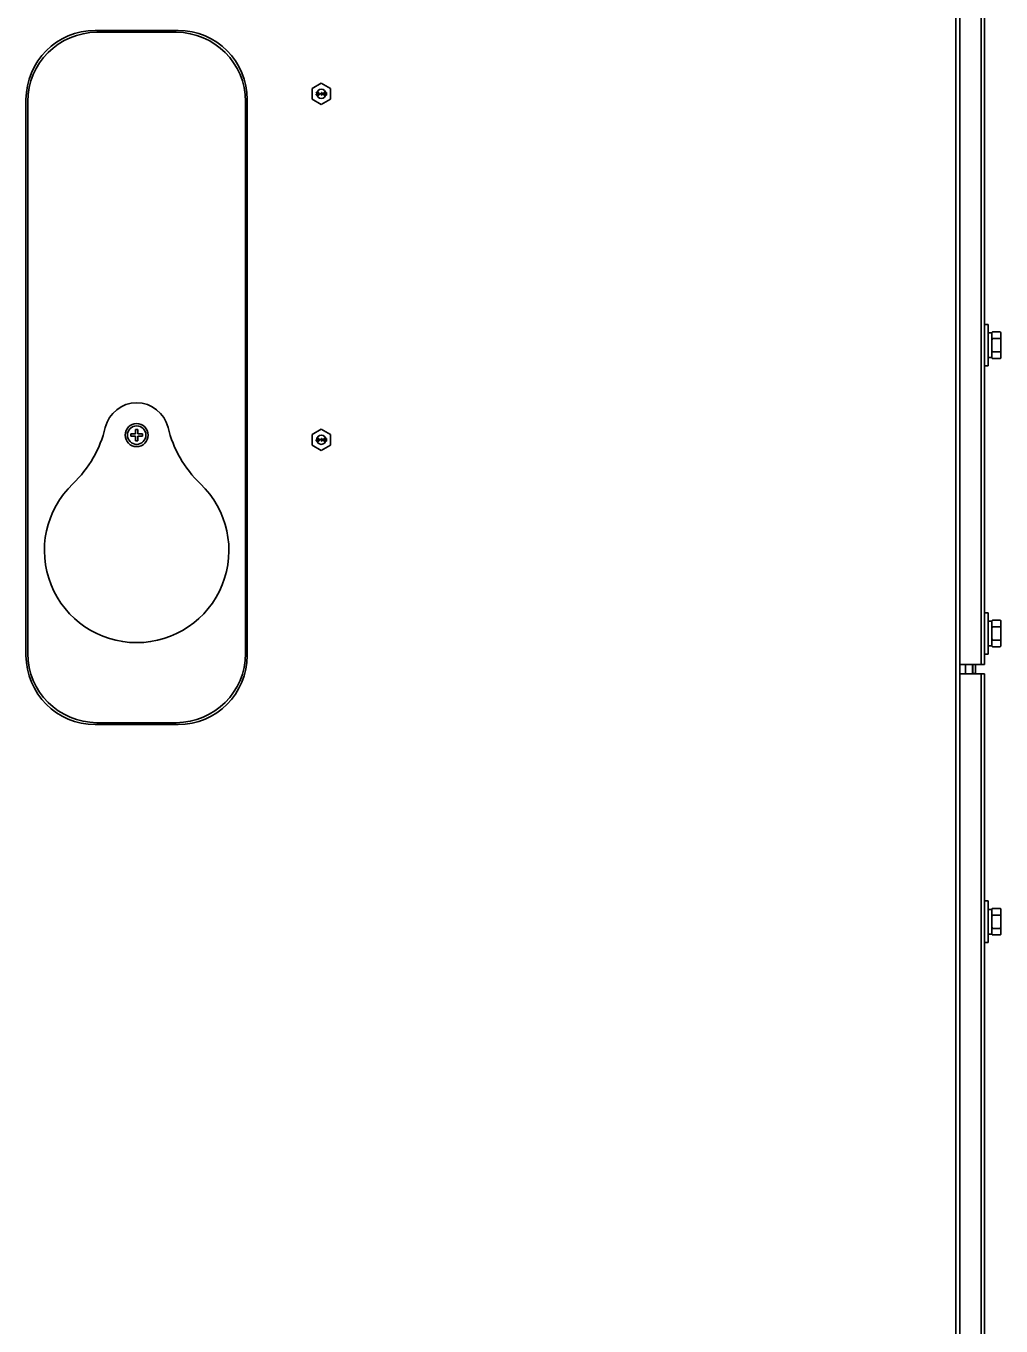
# Model space of a CAD drawing. Header units: millimetres. Extents: x 32496 to 166256, y 3504 to 23939.
# Drawn here: x 141062 to 141484, y 13053 to 13617 of the extents above; entities that cross this region are included whole.
import ezdxf

# ---------------------------------------------------------------- set-up
doc = ezdxf.new("R2010")
doc.units = ezdxf.units.MM
doc.layers.get('0').update_dxf_attribs({"lineweight": 35})

# ---------------------------------------------------------------- blocks, each defined once
blk = doc.blocks.new('8-1250')
at = {"linetype": 'Continuous'}
for p, q in [((-7131.53, -34566.29), (-7131.53, -32553.29)), ((-7129.83, -32553.29), (-7129.83, -34566.29)), ((-7120.53, -33566.79), (-7120.53, -32554.69)), ((-7119.13, -33180.92), (-7119.13, -33425.66)), ((-7468.83, -33291.79), (-7504.83, -33291.79)), ((-7504.03, -33292.59), (-7469.63, -33292.59)), ((-7410.73, -33316.98), (-7406.73, -33314.67)), ((-7410.73, -33316.98), (-7410.73, -33321.6)), ((-7406.73, -33314.67), (-7402.73, -33316.98)), ((-7402.73, -33321.6), (-7402.73, -33316.98)), ((-7534.83, -33321.79), (-7534.83, -33562.79)), ((-7534.03, -33561.99), (-7534.03, -33322.59)), ((-7439.63, -33322.59), (-7439.63, -33561.99)), ((-7438.83, -33562.79), (-7438.83, -33321.79)), ((-7406.73, -33323.91), (-7410.73, -33321.6)), ((-7409, -33318.82), (-7409, -33318.69)), ((-7409, -33318.69), (-7408.1, -33318.69)), ((-7408.3, -33318.82), (-7409, -33318.82)), ((-7408.98, -33319.45), (-7409, -33319.56)), ((-7409, -33319.61), (-7409, -33319.56)), ((-7409, -33319.61), (-7408.98, -33319.71)), ((-7408.93, -33319.38), (-7408.98, -33319.45)), ((-7408.98, -33319.71), (-7408.88, -33319.81)), ((-7408.3, -33318.82), (-7408.93, -33319.38)), ((-7408.88, -33319.81), (-7408.78, -33319.86)), ((-7408.85, -33319.56), (-7408.8, -33319.45)), ((-7408.85, -33319.56), (-7408.85, -33319.61)), ((-7408.8, -33319.68), (-7408.85, -33319.61)), ((-7408.8, -33319.45), (-7408.1, -33318.82)), ((-7408.73, -33319.74), (-7408.8, -33319.68)), ((-7408.78, -33319.86), (-7408.63, -33319.89)), ((-7408.6, -33319.76), (-7408.73, -33319.74)), ((-7408.53, -33319.89), (-7408.63, -33319.89)), ((-7408.6, -33319.76), (-7408.5, -33319.76)), ((-7408.53, -33319.89), (-7408.35, -33319.86)), ((-7408.38, -33319.74), (-7408.5, -33319.76)), ((-7408.3, -33319.68), (-7408.38, -33319.74)), ((-7408.35, -33319.86), (-7408.25, -33319.81)), ((-7408.25, -33319.61), (-7408.3, -33319.68)), ((-7408.25, -33319.61), (-7408.13, -33319.61)), ((-7408.25, -33319.81), (-7408.15, -33319.71)), ((-7408.15, -33319.71), (-7408.13, -33319.61)), ((-7408.1, -33318.69), (-7408.1, -33318.82)), ((-7407.9, -33319.89), (-7407.9, -33318.69)), ((-7407.9, -33318.69), (-7407.75, -33318.69)), ((-7407.75, -33319.89), (-7407.9, -33319.89)), ((-7407.75, -33318.69), (-7407.75, -33319.68)), ((-7407.6, -33319.51), (-7407.75, -33319.68)), ((-7407.75, -33319.89), (-7407.6, -33319.71)), ((-7407.6, -33319.51), (-7407.6, -33319.71)), ((-7407.38, -33319.12), (-7407.4, -33319.15)), ((-7407.4, -33319.15), (-7407.25, -33319.3)), ((-7407.25, -33319.3), (-7407.4, -33319.45)), ((-7407.4, -33319.45), (-7407.38, -33319.48)), ((-7407.25, -33319.25), (-7407.38, -33319.12)), ((-7407.38, -33319.48), (-7407.25, -33319.35)), ((-7407.25, -33319.25), (-7407.25, -33319.07)), ((-7407.25, -33319.07), (-7407.2, -33319.07)), ((-7407.25, -33319.53), (-7407.25, -33319.35)), ((-7407.2, -33319.53), (-7407.25, -33319.53)), ((-7407.2, -33319.07), (-7407.2, -33319.25)), ((-7407.08, -33319.12), (-7407.2, -33319.25)), ((-7407.2, -33319.3), (-7407.05, -33319.15)), ((-7407.05, -33319.45), (-7407.2, -33319.3)), ((-7407.2, -33319.35), (-7407.2, -33319.53)), ((-7407.2, -33319.35), (-7407.08, -33319.48)), ((-7407.05, -33319.15), (-7407.08, -33319.12)), ((-7407.08, -33319.48), (-7407.05, -33319.45)), ((-7406.85, -33319.2), (-7406.85, -33319.05)), ((-7406.85, -33319.05), (-7406.6, -33319.05)), ((-7406.6, -33319.2), (-7406.85, -33319.2)), ((-7402.73, -33321.6), (-7406.73, -33323.91)), ((-7406.6, -33319.05), (-7406.6, -33318.69)), ((-7406.6, -33318.69), (-7406.45, -33318.69)), ((-7406.6, -33319.89), (-7406.6, -33319.2)), ((-7406.45, -33319.89), (-7406.6, -33319.89)), ((-7406.45, -33318.69), (-7406.45, -33319.05)), ((-7406.45, -33319.05), (-7405.85, -33319.05)), ((-7406.45, -33319.2), (-7406.45, -33319.68)), ((-7406.45, -33319.89), (-7405.85, -33319.2)), ((-7406.03, -33319.2), (-7406.45, -33319.68)), ((-7406.03, -33319.2), (-7406.45, -33319.2)), ((-7405.85, -33319.05), (-7405.85, -33319.2)), ((-7405.65, -33319.89), (-7405.65, -33318.69)), ((-7405.65, -33318.69), (-7405.5, -33318.69)), ((-7405.43, -33319.89), (-7405.65, -33319.89)), ((-7405.5, -33318.69), (-7405.5, -33319.63)), ((-7405.15, -33318.69), (-7405.5, -33319.63)), ((-7405.43, -33319.89), (-7405.05, -33318.82)), ((-7405.15, -33318.69), (-7404.95, -33318.69)), ((-7405.05, -33318.82), (-7404.68, -33319.89)), ((-7404.6, -33319.63), (-7404.95, -33318.69)), ((-7404.45, -33319.89), (-7404.68, -33319.89)), ((-7404.6, -33319.63), (-7404.6, -33318.69)), ((-7404.6, -33318.69), (-7404.45, -33318.69)), ((-7404.45, -33318.69), (-7404.45, -33319.89)), ((-7119.13, -33419.29), (-7117.53, -33419.29)), ((-7117.53, -33437.29), (-7117.53, -33419.29)), ((-7117.53, -33422.94), (-7115.93, -33422.94)), ((-7115.93, -33422.82), (-7115.63, -33422.52)), ((-7115.93, -33433.76), (-7115.93, -33422.82)), ((-7115.63, -33422.52), (-7112.23, -33422.52)), ((-7111.93, -33422.82), (-7112.23, -33422.52)), ((-7111.93, -33433.76), (-7111.93, -33422.82)), ((-7119.13, -33425.66), (-7119.13, -33430.92)), ((-7115.63, -33425.4), (-7112.23, -33425.4)), ((-7119.13, -33430.92), (-7119.13, -33566.79)), ((-7117.53, -33433.64), (-7115.93, -33433.64)), ((-7115.93, -33433.76), (-7115.63, -33434.06)), ((-7115.63, -33431.18), (-7112.23, -33431.18)), ((-7115.63, -33434.06), (-7112.23, -33434.06)), ((-7111.93, -33433.76), (-7112.23, -33434.06)), ((-7119.13, -33437.29), (-7117.53, -33437.29)), ((-7489.33, -33467.79), (-7489.33, -33466.79)), ((-7489.33, -33466.79), (-7487.33, -33466.79)), ((-7487.33, -33467.79), (-7489.33, -33467.79)), ((-7487.33, -33466.79), (-7487.33, -33464.79)), ((-7487.33, -33464.79), (-7486.33, -33464.79)), ((-7487.33, -33469.79), (-7487.33, -33467.79)), ((-7486.33, -33469.79), (-7487.33, -33469.79)), ((-7486.33, -33464.79), (-7486.33, -33466.79)), ((-7486.33, -33466.79), (-7484.33, -33466.79)), ((-7486.33, -33467.79), (-7486.33, -33469.79)), ((-7484.33, -33467.79), (-7486.33, -33467.79)), ((-7484.33, -33466.79), (-7484.33, -33467.79)), ((-7410.73, -33466.98), (-7406.73, -33464.67)), ((-7410.73, -33466.98), (-7410.73, -33471.6)), ((-7409, -33468.82), (-7409, -33468.69)), ((-7409, -33468.69), (-7408.1, -33468.69)), ((-7408.3, -33468.82), (-7409, -33468.82)), ((-7408.98, -33469.45), (-7409, -33469.56)), ((-7409, -33469.61), (-7409, -33469.56)), ((-7409, -33469.61), (-7408.98, -33469.71)), ((-7408.93, -33469.38), (-7408.98, -33469.45)), ((-7408.98, -33469.71), (-7408.88, -33469.81)), ((-7408.3, -33468.82), (-7408.93, -33469.38)), ((-7408.88, -33469.81), (-7408.78, -33469.86)), ((-7408.85, -33469.56), (-7408.8, -33469.45)), ((-7408.85, -33469.56), (-7408.85, -33469.61)), ((-7408.8, -33469.68), (-7408.85, -33469.61)), ((-7408.8, -33469.45), (-7408.1, -33468.82)), ((-7408.73, -33469.74), (-7408.8, -33469.68)), ((-7408.78, -33469.86), (-7408.63, -33469.89)), ((-7408.6, -33469.76), (-7408.73, -33469.74)), ((-7408.53, -33469.89), (-7408.63, -33469.89)), ((-7408.6, -33469.76), (-7408.5, -33469.76)), ((-7408.53, -33469.89), (-7408.35, -33469.86)), ((-7408.38, -33469.74), (-7408.5, -33469.76)), ((-7408.3, -33469.68), (-7408.38, -33469.74)), ((-7408.35, -33469.86), (-7408.25, -33469.81)), ((-7408.25, -33469.61), (-7408.3, -33469.68)), ((-7408.25, -33469.61), (-7408.13, -33469.61)), ((-7408.25, -33469.81), (-7408.15, -33469.71)), ((-7408.15, -33469.71), (-7408.13, -33469.61)), ((-7408.1, -33468.69), (-7408.1, -33468.82)), ((-7407.9, -33469.89), (-7407.9, -33468.69)), ((-7407.9, -33468.69), (-7407.75, -33468.69)), ((-7407.75, -33469.89), (-7407.9, -33469.89)), ((-7407.75, -33468.69), (-7407.75, -33469.68)), ((-7407.6, -33469.51), (-7407.75, -33469.68)), ((-7407.75, -33469.89), (-7407.6, -33469.71)), ((-7407.6, -33469.51), (-7407.6, -33469.71)), ((-7407.38, -33469.12), (-7407.4, -33469.15)), ((-7407.4, -33469.15), (-7407.25, -33469.3)), ((-7407.25, -33469.3), (-7407.4, -33469.45)), ((-7407.4, -33469.45), (-7407.38, -33469.48)), ((-7407.25, -33469.25), (-7407.38, -33469.12)), ((-7407.38, -33469.48), (-7407.25, -33469.35)), ((-7407.25, -33469.25), (-7407.25, -33469.07)), ((-7407.25, -33469.07), (-7407.2, -33469.07)), ((-7407.25, -33469.53), (-7407.25, -33469.35)), ((-7407.2, -33469.53), (-7407.25, -33469.53)), ((-7407.2, -33469.07), (-7407.2, -33469.25)), ((-7407.08, -33469.12), (-7407.2, -33469.25)), ((-7407.2, -33469.3), (-7407.05, -33469.15)), ((-7407.05, -33469.45), (-7407.2, -33469.3)), ((-7407.2, -33469.35), (-7407.2, -33469.53)), ((-7407.2, -33469.35), (-7407.08, -33469.48)), ((-7407.05, -33469.15), (-7407.08, -33469.12)), ((-7407.08, -33469.48), (-7407.05, -33469.45)), ((-7406.85, -33469.2), (-7406.85, -33469.05)), ((-7406.85, -33469.05), (-7406.6, -33469.05)), ((-7406.6, -33469.2), (-7406.85, -33469.2)), ((-7406.73, -33464.67), (-7402.73, -33466.98)), ((-7406.6, -33469.05), (-7406.6, -33468.69)), ((-7406.6, -33468.69), (-7406.45, -33468.69)), ((-7406.6, -33469.89), (-7406.6, -33469.2)), ((-7406.45, -33469.89), (-7406.6, -33469.89)), ((-7406.45, -33468.69), (-7406.45, -33469.05)), ((-7406.45, -33469.05), (-7405.85, -33469.05)), ((-7406.45, -33469.2), (-7406.45, -33469.68)), ((-7406.45, -33469.89), (-7405.85, -33469.2)), ((-7406.03, -33469.2), (-7406.45, -33469.68)), ((-7406.03, -33469.2), (-7406.45, -33469.2)), ((-7405.85, -33469.05), (-7405.85, -33469.2)), ((-7405.65, -33469.89), (-7405.65, -33468.69)), ((-7405.65, -33468.69), (-7405.5, -33468.69)), ((-7405.43, -33469.89), (-7405.65, -33469.89)), ((-7405.5, -33468.69), (-7405.5, -33469.63)), ((-7405.15, -33468.69), (-7405.5, -33469.63)), ((-7405.43, -33469.89), (-7405.05, -33468.82)), ((-7405.15, -33468.69), (-7404.95, -33468.69)), ((-7405.05, -33468.82), (-7404.68, -33469.89)), ((-7404.6, -33469.63), (-7404.95, -33468.69)), ((-7404.45, -33469.89), (-7404.68, -33469.89)), ((-7404.6, -33469.63), (-7404.6, -33468.69)), ((-7404.6, -33468.69), (-7404.45, -33468.69)), ((-7404.45, -33468.69), (-7404.45, -33469.89)), ((-7402.73, -33471.6), (-7402.73, -33466.98)), ((-7406.73, -33473.91), (-7410.73, -33471.6)), ((-7402.73, -33471.6), (-7406.73, -33473.91)), ((-7119.13, -33544.29), (-7117.53, -33544.29)), ((-7117.53, -33562.29), (-7117.53, -33544.29)), ((-7117.53, -33547.94), (-7115.93, -33547.94)), ((-7115.93, -33547.82), (-7115.63, -33547.52)), ((-7115.93, -33558.76), (-7115.93, -33547.82)), ((-7115.63, -33547.52), (-7112.23, -33547.52)), ((-7111.93, -33547.82), (-7112.23, -33547.52)), ((-7111.93, -33558.76), (-7111.93, -33547.82)), ((-7115.63, -33550.4), (-7112.23, -33550.4)), ((-7117.53, -33558.64), (-7115.93, -33558.64)), ((-7115.93, -33558.76), (-7115.63, -33559.06)), ((-7115.63, -33556.18), (-7112.23, -33556.18)), ((-7115.63, -33559.06), (-7112.23, -33559.06)), ((-7111.93, -33558.76), (-7112.23, -33559.06)), ((-7119.13, -33562.29), (-7117.53, -33562.29)), ((-7119.13, -33566.79), (-7129.83, -33566.79)), ((-7119.13, -33570.79), (-7129.83, -33570.79)), ((-7127.33, -33570.79), (-7127.33, -33566.79)), ((-7124.33, -33566.79), (-7124.33, -33570.79)), ((-7124.13, -33566.79), (-7124.13, -33570.59)), ((-7122.93, -33570.59), (-7124.13, -33570.59)), ((-7122.93, -33566.79), (-7122.93, -33570.59)), ((-7120.53, -34566.29), (-7120.53, -33570.79)), ((-7119.13, -33570.79), (-7119.13, -33675.66)), ((-7504.83, -33592.79), (-7468.83, -33592.79)), ((-7469.63, -33591.99), (-7504.03, -33591.99)), ((-7119.13, -33669.29), (-7117.53, -33669.29)), ((-7117.53, -33687.29), (-7117.53, -33669.29)), ((-7117.53, -33672.94), (-7115.93, -33672.94)), ((-7115.93, -33672.82), (-7115.63, -33672.52)), ((-7115.93, -33683.76), (-7115.93, -33672.82)), ((-7115.63, -33672.52), (-7112.23, -33672.52)), ((-7111.93, -33672.82), (-7112.23, -33672.52)), ((-7111.93, -33683.76), (-7111.93, -33672.82)), ((-7119.13, -33675.66), (-7119.13, -33680.92)), ((-7115.63, -33675.4), (-7112.23, -33675.4)), ((-7119.13, -33680.92), (-7119.13, -33925.66)), ((-7117.53, -33683.64), (-7115.93, -33683.64)), ((-7115.93, -33683.76), (-7115.63, -33684.06)), ((-7115.63, -33681.18), (-7112.23, -33681.18)), ((-7115.63, -33684.06), (-7112.23, -33684.06)), ((-7111.93, -33683.76), (-7112.23, -33684.06)), ((-7119.13, -33687.29), (-7117.53, -33687.29))]:
    blk.add_line(p, q, dxfattribs=at)
for centre, radius in [((-7406.73, -33319.29), 2), ((-7486.83, -33467.29), 5), ((-7486.83, -33467.29), 4), ((-7406.73, -33469.29), 2)]:
    blk.add_circle(centre, radius, dxfattribs=at)
for centre, radius, start, end in [((-7504.83, -33321.79), 30, 90, 180), ((-7504.03, -33322.59), 30, 90, 180), ((-7469.63, -33322.59), 30, 0, 90), ((-7468.83, -33321.79), 30, 0, 90), ((-7114.69, -33425.09), 3.56, 39.1364, 39.5013), ((-7113.17, -33431.49), 3.56, 219.1364, 219.5008), ((-7486.83, -33467.29), 14, 13.5916, 166.4084), ((-7549.04, -33452.25), 50, 313.7249, 346.4084), ((-7424.62, -33452.25), 50, 193.5916, 226.2751), ((-7486.83, -33517.29), 40, 133.7249, 46.2751), ((-7114.69, -33550.09), 3.56, 39.1364, 39.5013), ((-7113.17, -33556.49), 3.56, 219.1364, 219.5008), ((-7504.83, -33562.79), 30, 180, 270), ((-7504.03, -33561.99), 30, 180, 270), ((-7469.63, -33561.99), 30, 270, 0), ((-7468.83, -33562.79), 30, 270, 0), ((-7122.73, -33570.59), 1.4, 180, 188.2366), ((-7122.73, -33570.59), 0.2, 180, 270), ((-7114.69, -33675.09), 3.56, 39.1364, 39.5013), ((-7113.17, -33681.49), 3.56, 219.1364, 219.5008)]:
    blk.add_arc(centre, radius, start, end, dxfattribs=at)
for points, knots in [([(-7115.93, -33422.85), (-7115.9, -33422.82), (-7115.81, -33422.7), (-7115.71, -33422.59), (-7115.63, -33422.52)], [0, 0, 0, 0, 0.244558, 1, 1, 1, 1]), ([(-7115.63, -33425.4), (-7115.65, -33425.38), (-7115.76, -33425.27), (-7115.86, -33425.16), (-7115.93, -33425.07)], [0, 0, 0, 0, 0.255352, 1, 1, 1, 1]), ([(-7111.94, -33422.83), (-7111.96, -33422.8), (-7112.06, -33422.69), (-7112.15, -33422.59), (-7112.23, -33422.52)], [0, 0, 0, 0, 0.244878, 1, 1, 1, 1]), ([(-7112.23, -33425.4), (-7112.2, -33425.38), (-7112.1, -33425.27), (-7112, -33425.16), (-7111.93, -33425.07)], [0, 0, 0, 0, 0.255353, 1, 1, 1, 1]), ([(-7115.93, -33431.51), (-7115.9, -33431.48), (-7115.81, -33431.36), (-7115.71, -33431.26), (-7115.63, -33431.18)], [0, 0, 0, 0, 0.244558, 1, 1, 1, 1]), ([(-7115.63, -33434.06), (-7115.65, -33434.04), (-7115.75, -33433.94), (-7115.85, -33433.83), (-7115.91, -33433.75)], [0, 0, 0, 0, 0.255041, 1, 1, 1, 1]), ([(-7111.93, -33431.51), (-7111.95, -33431.48), (-7112.05, -33431.36), (-7112.15, -33431.26), (-7112.23, -33431.18)], [0, 0, 0, 0, 0.244558, 1, 1, 1, 1]), ([(-7112.23, -33434.06), (-7112.2, -33434.04), (-7112.1, -33433.93), (-7112, -33433.82), (-7111.93, -33433.73)], [0, 0, 0, 0, 0.255353, 1, 1, 1, 1]), ([(-7115.93, -33547.85), (-7115.9, -33547.82), (-7115.81, -33547.7), (-7115.71, -33547.59), (-7115.63, -33547.52)], [0, 0, 0, 0, 0.244558, 1, 1, 1, 1]), ([(-7111.94, -33547.83), (-7111.96, -33547.8), (-7112.06, -33547.69), (-7112.15, -33547.59), (-7112.23, -33547.52)], [0, 0, 0, 0, 0.244878, 1, 1, 1, 1]), ([(-7115.63, -33550.4), (-7115.65, -33550.38), (-7115.76, -33550.27), (-7115.86, -33550.16), (-7115.93, -33550.07)], [0, 0, 0, 0, 0.255352, 1, 1, 1, 1]), ([(-7112.23, -33550.4), (-7112.2, -33550.38), (-7112.1, -33550.27), (-7112, -33550.16), (-7111.93, -33550.07)], [0, 0, 0, 0, 0.255353, 1, 1, 1, 1]), ([(-7115.93, -33556.51), (-7115.9, -33556.48), (-7115.81, -33556.36), (-7115.71, -33556.26), (-7115.63, -33556.18)], [0, 0, 0, 0, 0.244558, 1, 1, 1, 1]), ([(-7115.63, -33559.06), (-7115.65, -33559.04), (-7115.75, -33558.94), (-7115.85, -33558.83), (-7115.91, -33558.75)], [0, 0, 0, 0, 0.255041, 1, 1, 1, 1]), ([(-7111.93, -33556.51), (-7111.95, -33556.48), (-7112.05, -33556.36), (-7112.15, -33556.26), (-7112.23, -33556.18)], [0, 0, 0, 0, 0.244558, 1, 1, 1, 1]), ([(-7112.23, -33559.06), (-7112.2, -33559.04), (-7112.1, -33558.93), (-7112, -33558.82), (-7111.93, -33558.73)], [0, 0, 0, 0, 0.255353, 1, 1, 1, 1]), ([(-7115.93, -33672.85), (-7115.9, -33672.82), (-7115.81, -33672.7), (-7115.71, -33672.59), (-7115.63, -33672.52)], [0, 0, 0, 0, 0.244558, 1, 1, 1, 1]), ([(-7111.94, -33672.83), (-7111.96, -33672.8), (-7112.06, -33672.69), (-7112.15, -33672.59), (-7112.23, -33672.52)], [0, 0, 0, 0, 0.244878, 1, 1, 1, 1]), ([(-7115.63, -33675.4), (-7115.65, -33675.38), (-7115.76, -33675.27), (-7115.86, -33675.16), (-7115.93, -33675.07)], [0, 0, 0, 0, 0.255352, 1, 1, 1, 1]), ([(-7112.23, -33675.4), (-7112.2, -33675.38), (-7112.1, -33675.27), (-7112, -33675.16), (-7111.93, -33675.07)], [0, 0, 0, 0, 0.255353, 1, 1, 1, 1]), ([(-7115.93, -33681.51), (-7115.9, -33681.48), (-7115.81, -33681.36), (-7115.71, -33681.26), (-7115.63, -33681.18)], [0, 0, 0, 0, 0.244558, 1, 1, 1, 1]), ([(-7115.63, -33684.06), (-7115.65, -33684.04), (-7115.75, -33683.94), (-7115.85, -33683.83), (-7115.91, -33683.75)], [0, 0, 0, 0, 0.255041, 1, 1, 1, 1]), ([(-7111.93, -33681.51), (-7111.95, -33681.48), (-7112.05, -33681.36), (-7112.15, -33681.26), (-7112.23, -33681.18)], [0, 0, 0, 0, 0.244558, 1, 1, 1, 1]), ([(-7112.23, -33684.06), (-7112.2, -33684.04), (-7112.1, -33683.93), (-7112, -33683.82), (-7111.93, -33683.73)], [0, 0, 0, 0, 0.255353, 1, 1, 1, 1])]:
    blk.add_open_spline(points, degree=3, knots=knots, dxfattribs=at)
for points in [[(-7115.93, -33426.06), (-7115.84, -33425.84), (-7115.74, -33425.62), (-7115.63, -33425.4)], [(-7115.63, -33431.18), (-7115.74, -33430.96), (-7115.84, -33430.74), (-7115.93, -33430.52)], [(-7111.93, -33426.06), (-7112.02, -33425.84), (-7112.12, -33425.62), (-7112.23, -33425.4)], [(-7112.23, -33431.18), (-7112.12, -33430.96), (-7112.02, -33430.74), (-7111.93, -33430.52)], [(-7115.93, -33551.06), (-7115.84, -33550.84), (-7115.74, -33550.62), (-7115.63, -33550.4)], [(-7111.93, -33551.06), (-7112.02, -33550.84), (-7112.12, -33550.62), (-7112.23, -33550.4)], [(-7115.63, -33556.18), (-7115.74, -33555.96), (-7115.84, -33555.74), (-7115.93, -33555.52)], [(-7112.23, -33556.18), (-7112.12, -33555.96), (-7112.02, -33555.74), (-7111.93, -33555.52)], [(-7115.93, -33676.06), (-7115.84, -33675.84), (-7115.74, -33675.62), (-7115.63, -33675.4)], [(-7111.93, -33676.06), (-7112.02, -33675.84), (-7112.12, -33675.62), (-7112.23, -33675.4)], [(-7115.63, -33681.18), (-7115.74, -33680.96), (-7115.84, -33680.74), (-7115.93, -33680.52)], [(-7112.23, -33681.18), (-7112.12, -33680.96), (-7112.02, -33680.74), (-7111.93, -33680.52)]]:
    blk.add_open_spline(points, degree=3, dxfattribs=at)

msp = doc.modelspace()

# ---------------------------------------------------------------- block references
at = {"color": 6}
msp.add_blockref('8-1250', (148596.331, 46906.597), dxfattribs=at)

doc.saveas('drawing.dxf')
